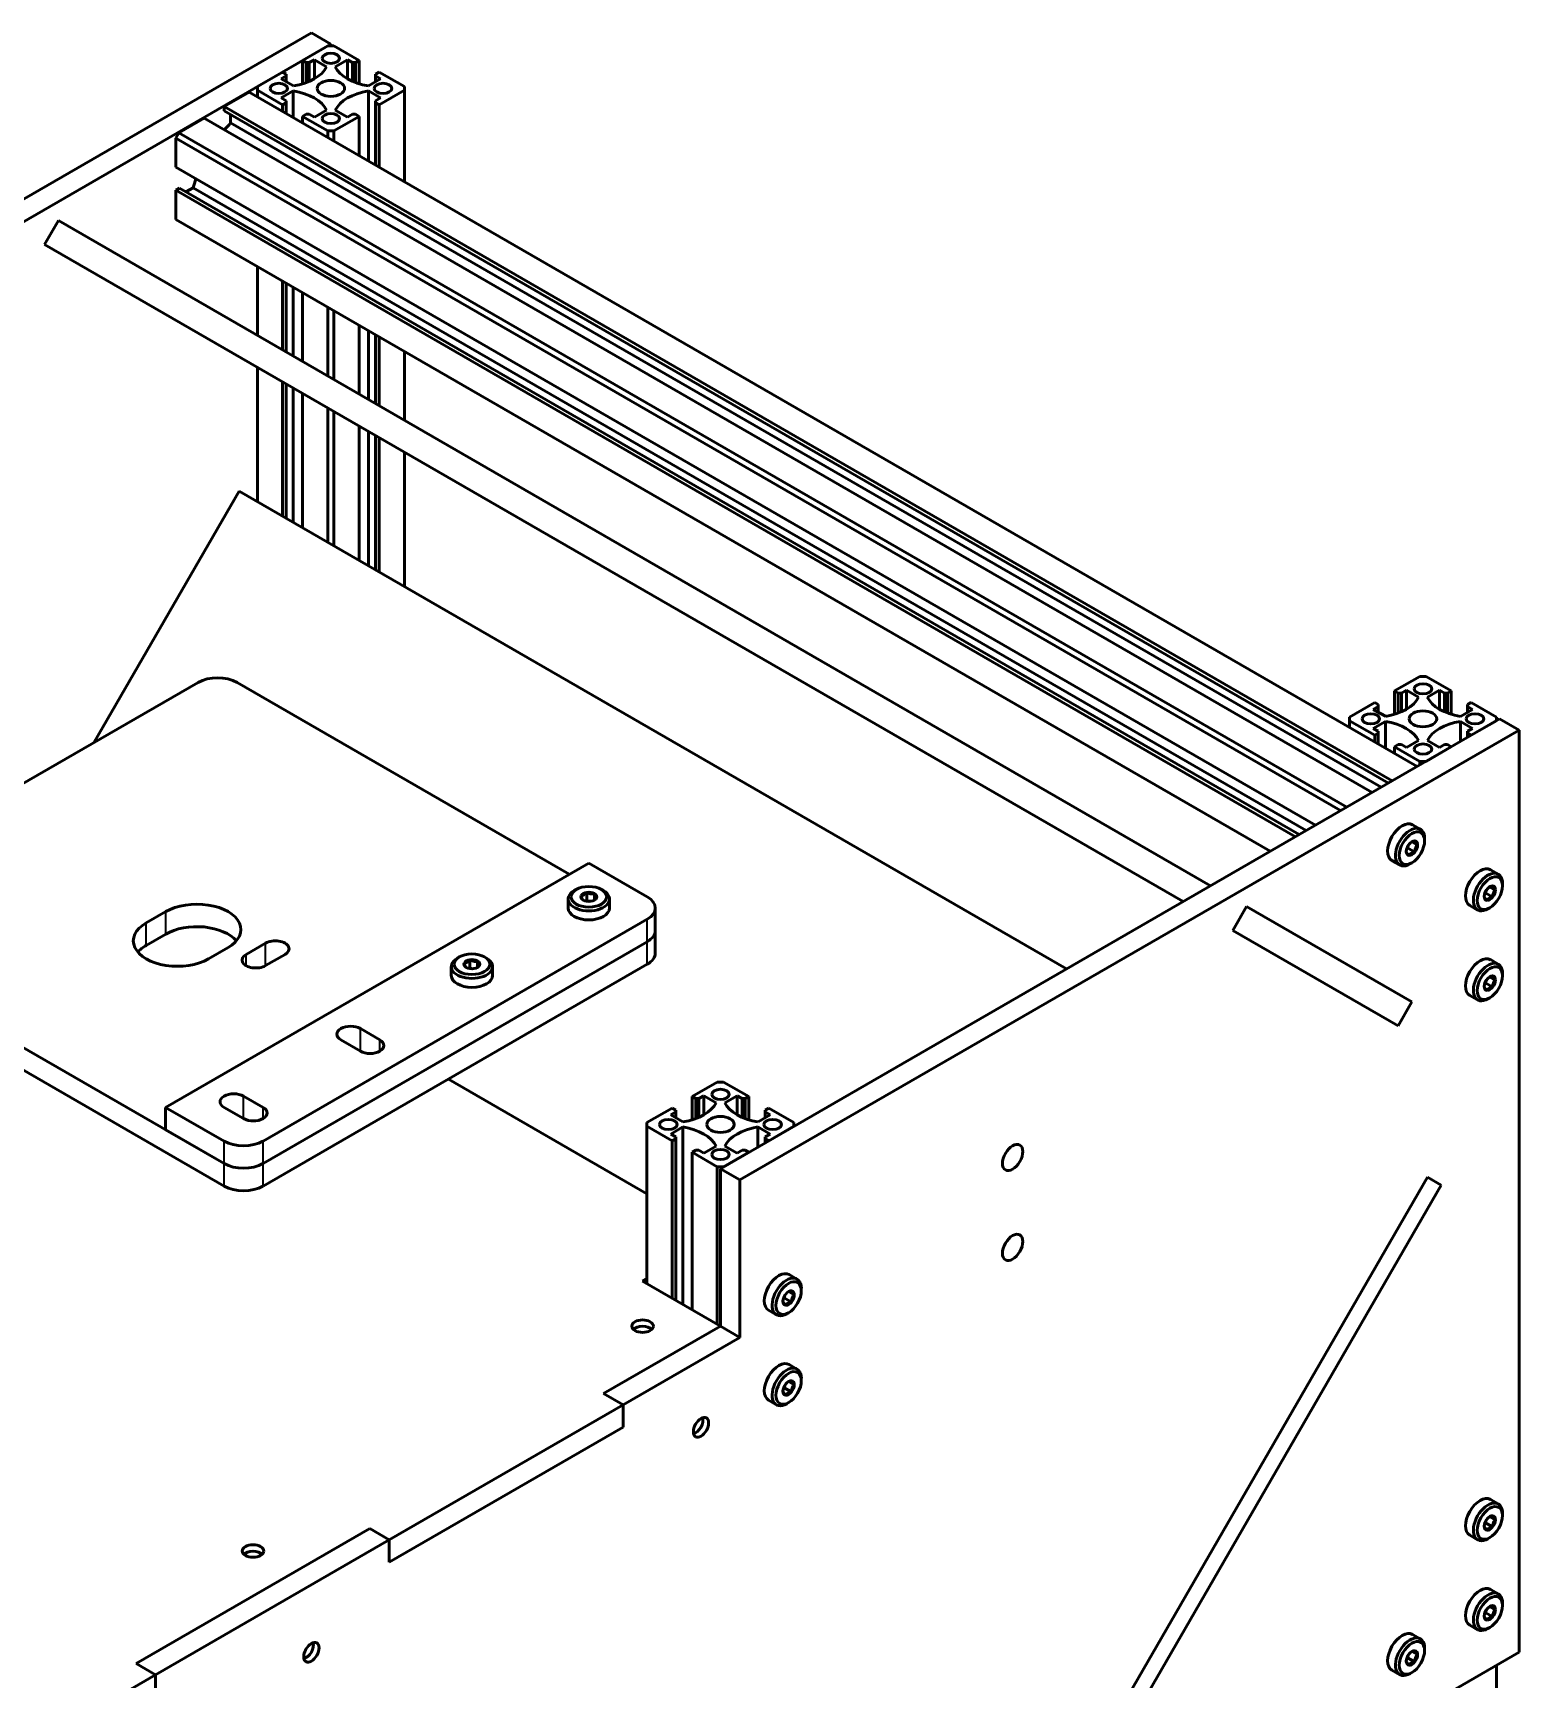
# Model space of a CAD drawing. Header units: inches. Extents: x 66 to 271, y 23 to 80.
# Drawn here: x 107.77 to 121.26, y 64.71 to 79.65 of the extents above; entities that cross this region are included whole.
import ezdxf

# ---------------------------------------------------------------- set-up
doc = ezdxf.new("R2010")
doc.units = ezdxf.units.IN
doc.header["$LTSCALE"] = 4
doc.header["$MEASUREMENT"] = 0
doc.layers.add('Visible (ANSI)', color=7, linetype='Continuous', lineweight=50)
doc.layers.add('Visible Narrow (ANSI)', color=7, linetype='Continuous', lineweight=35)

msp = doc.modelspace()

# ---------------------------------------------------------------- linework, layer by layer
at = {"layer": 'Visible (ANSI)'}
for p, q in [((103.229, 75.564), (110.3, 79.646)), ((110.477, 79.544), (110.3, 79.646)), ((110.477, 79.544), (103.406, 75.462)), ((110.449, 79.528), (110.22, 79.396)), ((110.505, 79.528), (110.449, 79.528)), ((110.477, 79.528), (110.477, 79.544)), ((110.735, 79.396), (110.505, 79.528)), ((110.22, 79.396), (110.253, 79.377)), ((110.22, 79.396), (110.22, 79.184)), ((110.253, 79.377), (110.281, 79.377)), ((110.253, 79.377), (110.253, 79.195)), ((110.281, 79.377), (110.327, 79.403)), ((110.281, 79.377), (110.281, 79.207)), ((110.327, 79.403), (110.437, 79.339)), ((110.327, 79.403), (110.327, 79.23)), ((110.517, 79.339), (110.627, 79.403)), ((110.627, 79.403), (110.673, 79.377)), ((110.627, 79.403), (110.627, 79.23)), ((110.673, 79.377), (110.701, 79.377)), ((110.673, 79.377), (110.673, 79.207)), ((110.701, 79.377), (110.735, 79.396)), ((110.701, 79.377), (110.701, 79.195)), ((110.735, 79.396), (110.735, 79.184)), ((110.039, 79.291), (109.81, 79.159)), ((110.026, 79.229), (110.072, 79.256)), ((110.137, 79.166), (110.026, 79.229)), ((110.072, 79.272), (110.039, 79.291)), ((110.072, 79.256), (110.072, 79.272)), ((110.072, 79.256), (110.072, 79.203)), ((110.928, 79.229), (110.818, 79.165)), ((110.916, 79.291), (110.882, 79.272)), ((110.882, 79.272), (110.882, 79.256)), ((110.882, 79.256), (110.928, 79.229)), ((110.882, 79.256), (110.882, 79.203)), ((111.145, 79.159), (110.916, 79.291)), ((109.736, 79.11), (109.507, 78.978)), ((120.337, 72.989), (109.736, 79.11)), ((109.81, 79.159), (109.81, 79.126)), ((109.81, 79.126), (110.039, 78.994)), ((109.81, 79.126), (109.81, 79.067)), ((110.026, 79.056), (110.136, 79.12)), ((110.072, 79.03), (110.026, 79.056)), ((110.136, 79.12), (110.136, 78.879)), ((110.817, 79.12), (110.928, 79.056)), ((110.817, 79.12), (110.817, 78.486)), ((110.928, 79.056), (110.882, 79.03)), ((110.916, 78.994), (111.145, 79.126)), ((111.145, 79.126), (111.145, 79.159)), ((111.145, 79.126), (111.145, 78.297)), ((109.507, 78.978), (109.507, 78.939)), ((120.108, 72.857), (109.507, 78.978)), ((120.075, 72.838), (109.507, 78.939)), ((109.567, 78.905), (109.567, 78.83)), ((110.039, 78.994), (110.072, 79.013)), ((110.039, 78.994), (110.039, 78.935)), ((110.072, 79.013), (110.072, 79.03)), ((110.072, 79.013), (110.072, 78.916)), ((110.253, 78.909), (110.22, 78.889)), ((110.22, 78.889), (110.449, 78.757)), ((110.22, 78.889), (110.22, 78.831)), ((110.281, 78.909), (110.253, 78.909)), ((110.327, 78.882), (110.281, 78.909)), ((110.438, 78.946), (110.327, 78.882)), ((110.505, 78.757), (110.735, 78.889)), ((110.627, 78.882), (110.517, 78.946)), ((110.673, 78.909), (110.627, 78.882)), ((110.701, 78.909), (110.673, 78.909)), ((110.735, 78.889), (110.701, 78.909)), ((110.735, 78.889), (110.735, 78.533)), ((110.882, 79.03), (110.882, 79.013)), ((110.882, 79.013), (110.916, 78.994)), ((110.882, 79.013), (110.882, 78.448)), ((110.916, 78.994), (110.916, 78.429)), ((109.097, 78.741), (109.069, 78.692)), ((109.326, 78.873), (109.097, 78.741)), ((119.698, 72.62), (109.097, 78.741)), ((119.927, 72.753), (109.326, 78.873)), ((120.01, 72.801), (109.567, 78.83)), ((110.449, 78.757), (110.505, 78.757)), ((110.449, 78.757), (110.449, 78.698)), ((110.505, 78.757), (110.505, 78.666)), ((109.069, 78.692), (109.069, 78.427)), ((119.641, 72.588), (109.069, 78.692)), ((119.412, 72.455), (109.069, 78.427)), ((109.102, 78.238), (109.069, 78.218)), ((109.069, 78.218), (109.069, 77.954)), ((119.231, 72.351), (109.069, 78.218)), ((119.264, 72.37), (109.102, 78.238)), ((109.226, 78.24), (109.162, 78.203)), ((119.329, 72.407), (109.226, 78.24)), ((107.879, 77.727), (108.004, 77.943)), ((108.004, 77.943), (118.461, 71.906)), ((119.002, 72.219), (109.069, 77.954)), ((118.211, 71.762), (107.879, 77.727)), ((109.81, 77.526), (109.81, 76.901)), ((110.039, 77.394), (110.039, 76.769)), ((110.072, 77.374), (110.072, 76.749)), ((110.136, 77.337), (110.136, 76.712)), ((110.22, 77.289), (110.22, 76.664)), ((110.449, 77.157), (110.449, 76.532)), ((110.505, 77.124), (110.505, 76.499)), ((110.735, 76.992), (110.735, 76.367)), ((110.817, 76.944), (110.817, 76.319)), ((110.882, 76.907), (110.882, 76.281)), ((110.916, 76.887), (110.916, 76.262)), ((111.145, 76.755), (111.145, 76.13)), ((109.81, 76.612), (109.81, 75.391)), ((110.039, 76.48), (110.039, 75.259)), ((110.072, 76.461), (110.072, 75.24)), ((110.136, 76.424), (110.136, 75.203)), ((110.22, 76.375), (110.22, 75.155)), ((110.449, 76.243), (110.449, 75.022)), ((110.505, 76.21), (110.505, 74.99)), ((110.735, 76.078), (110.735, 74.857)), ((110.817, 76.03), (110.817, 74.809)), ((110.882, 75.993), (110.882, 74.772)), ((110.916, 75.974), (110.916, 74.753)), ((111.145, 75.841), (111.145, 74.621)), ((108.33, 73.208), (109.646, 75.486)), ((117.153, 71.151), (109.646, 75.486)), ((120.131, 73.674), (120.36, 73.806)), ((120.36, 73.806), (120.416, 73.806)), ((120.416, 73.806), (120.645, 73.674)), ((109.272, 73.751), (105.785, 71.738)), ((112.641, 72.01), (109.625, 73.751)), ((120.164, 73.655), (120.131, 73.674)), ((120.131, 73.462), (120.131, 73.674)), ((120.238, 73.681), (120.192, 73.655)), ((120.348, 73.617), (120.238, 73.681)), ((120.238, 73.508), (120.238, 73.681)), ((120.538, 73.681), (120.428, 73.617)), ((120.584, 73.655), (120.538, 73.681)), ((120.538, 73.508), (120.538, 73.681)), ((120.645, 73.674), (120.612, 73.655)), ((120.645, 73.462), (120.645, 73.674)), ((119.72, 73.437), (119.95, 73.569)), ((119.983, 73.534), (119.937, 73.507)), ((119.937, 73.507), (120.048, 73.444)), ((119.95, 73.569), (119.983, 73.55)), ((119.983, 73.55), (119.983, 73.534)), ((119.983, 73.481), (119.983, 73.534)), ((120.192, 73.655), (120.164, 73.655)), ((120.164, 73.473), (120.164, 73.655)), ((120.192, 73.485), (120.192, 73.655)), ((120.612, 73.655), (120.584, 73.655)), ((120.584, 73.485), (120.584, 73.655)), ((120.612, 73.473), (120.612, 73.655)), ((120.729, 73.443), (120.839, 73.507)), ((120.793, 73.55), (120.826, 73.569)), ((120.793, 73.534), (120.793, 73.55)), ((120.839, 73.507), (120.793, 73.534)), ((120.793, 73.481), (120.793, 73.534)), ((120.826, 73.569), (121.055, 73.437)), ((114.013, 69.338), (121.084, 73.421)), ((119.72, 73.404), (119.72, 73.437)), ((119.95, 73.272), (119.72, 73.404)), ((119.72, 73.345), (119.72, 73.404)), ((120.047, 73.398), (119.937, 73.334)), ((120.047, 73.157), (120.047, 73.398)), ((120.839, 73.334), (120.728, 73.398)), ((120.728, 73.215), (120.728, 73.398)), ((121.055, 73.404), (120.826, 73.272)), ((121.055, 73.437), (121.055, 73.404)), ((121.261, 73.319), (121.084, 73.421)), ((121.261, 73.319), (114.189, 69.236)), ((119.937, 73.334), (119.983, 73.308)), ((119.983, 73.291), (119.95, 73.272)), ((119.95, 73.213), (119.95, 73.272)), ((119.983, 73.308), (119.983, 73.291)), ((119.983, 73.194), (119.983, 73.291)), ((120.238, 73.16), (120.348, 73.224)), ((120.428, 73.224), (120.538, 73.16)), ((120.793, 73.308), (120.839, 73.334)), ((120.793, 73.291), (120.793, 73.308)), ((120.826, 73.272), (120.793, 73.291)), ((120.793, 73.253), (120.793, 73.291)), ((121.261, 64.949), (121.261, 73.319)), ((120.131, 73.167), (120.164, 73.187)), ((120.36, 73.035), (120.131, 73.167)), ((120.131, 73.109), (120.131, 73.167)), ((120.164, 73.187), (120.192, 73.187)), ((120.192, 73.187), (120.238, 73.16)), ((120.645, 73.167), (120.416, 73.035)), ((120.538, 73.16), (120.584, 73.187)), ((120.584, 73.187), (120.612, 73.187)), ((120.612, 73.187), (120.645, 73.167)), ((120.416, 73.035), (120.36, 73.035)), ((120.36, 73.003), (120.36, 73.035)), ((120.364, 72.419), (120.294, 72.46)), ((120.403, 72.313), (120.403, 72.334)), ((120.247, 72.249), (120.242, 72.246)), ((120.258, 72.277), (120.247, 72.249)), ((120.247, 72.249), (120.314, 72.211)), ((120.289, 72.306), (120.339, 72.276)), ((112.818, 72.112), (108.977, 69.895)), ((113.348, 71.806), (112.818, 72.112)), ((120.177, 72.095), (120.106, 72.136)), ((120.288, 72.114), (120.271, 72.104)), ((121.071, 72.011), (121.001, 72.052)), ((112.703, 71.872), (112.685, 71.862)), ((112.932, 71.872), (112.95, 71.862)), ((120.965, 71.869), (120.954, 71.841)), ((120.996, 71.897), (121.046, 71.868)), ((121.11, 71.905), (121.11, 71.925)), ((112.63, 71.786), (112.63, 71.704)), ((112.794, 71.767), (112.799, 71.77)), ((112.799, 71.77), (112.799, 71.846)), ((112.799, 71.77), (112.829, 71.765)), ((112.869, 71.777), (112.869, 71.836)), ((113.005, 71.786), (113.005, 71.704)), ((118.662, 71.501), (118.787, 71.718)), ((118.787, 71.718), (118.662, 71.501)), ((118.787, 71.718), (120.287, 70.852)), ((118.787, 71.718), (120.287, 70.852)), ((120.884, 71.686), (120.813, 71.727)), ((120.954, 71.841), (120.949, 71.838)), ((120.954, 71.841), (121.021, 71.802)), ((108.801, 71.569), (108.978, 71.671)), ((109.861, 69.589), (113.348, 71.602)), ((113.421, 71.5), (113.421, 71.704)), ((120.995, 71.706), (120.978, 71.696)), ((105.785, 71.534), (109.508, 69.385)), ((108.978, 71.467), (108.801, 71.365)), ((113.421, 71.296), (113.421, 71.5)), ((120.162, 70.635), (118.662, 71.501)), ((120.162, 70.635), (118.662, 71.501)), ((105.785, 71.33), (109.508, 69.181)), ((109.544, 71.345), (109.367, 71.243)), ((109.707, 71.283), (109.884, 71.385)), ((109.861, 69.385), (113.348, 71.398)), ((109.861, 69.385), (113.348, 71.398)), ((110.061, 71.283), (109.884, 71.181)), ((109.861, 69.181), (113.348, 71.194)), ((111.569, 71.173), (111.569, 71.092)), ((111.642, 71.26), (111.624, 71.25)), ((111.733, 71.154), (111.738, 71.157)), ((111.738, 71.157), (111.738, 71.234)), ((111.738, 71.157), (111.768, 71.153)), ((111.808, 71.165), (111.808, 71.223)), ((111.872, 71.26), (111.889, 71.25)), ((111.944, 71.173), (111.944, 71.092)), ((121.071, 71.195), (121.001, 71.236)), ((120.954, 71.024), (120.949, 71.021)), ((120.965, 71.053), (120.954, 71.024)), ((120.954, 71.024), (121.021, 70.986)), ((120.996, 71.081), (121.046, 71.052)), ((121.11, 71.088), (121.11, 71.109)), ((120.287, 70.852), (120.162, 70.635)), ((120.287, 70.852), (120.162, 70.635)), ((120.884, 70.87), (120.813, 70.911)), ((120.995, 70.889), (120.978, 70.879)), ((110.745, 70.61), (110.922, 70.508)), ((110.745, 70.405), (110.568, 70.508)), ((113.345, 69.111), (111.543, 70.152)), ((113.984, 70.125), (113.755, 69.993)), ((114.041, 70.125), (113.984, 70.125)), ((114.27, 69.993), (114.041, 70.125)), ((109.684, 69.997), (109.861, 69.895)), ((113.755, 69.993), (113.789, 69.974)), ((113.755, 69.993), (113.755, 69.782)), ((113.789, 69.974), (113.817, 69.974)), ((113.789, 69.974), (113.789, 69.793)), ((113.817, 69.974), (113.862, 70)), ((113.817, 69.974), (113.817, 69.804)), ((113.862, 70), (113.973, 69.936)), ((113.862, 70), (113.862, 69.827)), ((114.052, 69.937), (114.163, 70)), ((114.163, 70), (114.209, 69.974)), ((114.163, 70), (114.163, 69.827)), ((114.209, 69.974), (114.237, 69.974)), ((114.209, 69.974), (114.209, 69.804)), ((114.237, 69.974), (114.27, 69.993)), ((114.237, 69.974), (114.237, 69.793)), ((114.27, 69.993), (114.27, 69.782)), ((108.977, 69.895), (109.508, 69.589)), ((108.977, 69.691), (108.977, 69.895)), ((109.684, 69.793), (109.508, 69.895)), ((113.574, 69.888), (113.345, 69.756)), ((113.562, 69.827), (113.607, 69.853)), ((113.672, 69.763), (113.562, 69.827)), ((113.607, 69.869), (113.574, 69.888)), ((113.607, 69.853), (113.607, 69.869)), ((113.607, 69.853), (113.607, 69.8)), ((114.464, 69.826), (114.354, 69.763)), ((114.451, 69.888), (114.418, 69.869)), ((114.418, 69.869), (114.418, 69.853)), ((114.418, 69.853), (114.464, 69.826)), ((114.418, 69.853), (114.418, 69.8)), ((114.68, 69.756), (114.451, 69.888)), ((108.977, 69.691), (109.508, 69.385)), ((113.345, 69.756), (113.345, 69.724)), ((113.345, 69.724), (113.574, 69.591)), ((113.345, 69.724), (113.345, 68.295)), ((113.562, 69.653), (113.672, 69.717)), ((113.607, 69.627), (113.562, 69.653)), ((113.607, 69.61), (113.607, 69.627)), ((113.672, 69.717), (113.672, 68.106)), ((114.353, 69.717), (114.463, 69.653)), ((114.353, 69.717), (114.353, 69.535)), ((114.463, 69.653), (114.418, 69.627)), ((114.418, 69.627), (114.418, 69.61)), ((114.451, 69.591), (114.68, 69.724)), ((114.68, 69.724), (114.68, 69.756)), ((113.574, 69.591), (113.607, 69.61)), ((113.574, 69.591), (113.574, 68.162)), ((113.607, 69.61), (113.607, 68.143)), ((113.789, 69.506), (113.755, 69.487)), ((113.755, 69.487), (113.984, 69.354)), ((113.755, 69.487), (113.755, 68.058)), ((113.817, 69.506), (113.789, 69.506)), ((113.863, 69.479), (113.817, 69.506)), ((113.973, 69.543), (113.863, 69.479)), ((114.041, 69.354), (114.27, 69.487)), ((114.163, 69.48), (114.052, 69.543)), ((114.209, 69.506), (114.163, 69.48)), ((114.237, 69.506), (114.209, 69.506)), ((114.27, 69.487), (114.237, 69.506)), ((114.418, 69.61), (114.451, 69.591)), ((114.418, 69.61), (114.418, 69.572)), ((113.984, 69.354), (114.041, 69.354)), ((113.984, 69.354), (113.984, 67.926)), ((114.189, 69.236), (114.013, 69.338)), ((114.013, 67.909), (114.013, 69.338)), ((114.189, 69.236), (114.189, 67.807)), ((117.429, 64.064), (120.429, 69.26)), ((117.429, 64.064), (120.429, 69.26)), ((120.553, 69.188), (117.554, 63.992)), ((120.554, 69.188), (117.554, 63.992)), ((120.429, 69.26), (120.553, 69.188)), ((120.554, 69.188), (120.429, 69.26)), ((113.306, 68.317), (113.345, 68.34)), ((114.013, 67.909), (113.306, 68.317)), ((114.707, 68.337), (114.637, 68.378)), ((114.59, 68.166), (114.585, 68.164)), ((114.601, 68.195), (114.59, 68.166)), ((114.59, 68.166), (114.657, 68.128)), ((114.632, 68.223), (114.682, 68.194)), ((114.746, 68.231), (114.746, 68.251)), ((114.52, 68.012), (114.449, 68.053)), ((114.631, 68.032), (114.614, 68.022)), ((112.952, 67.297), (114.013, 67.909)), ((112.952, 67.297), (114.013, 67.909)), ((113.244, 67.894), (113.238, 67.89)), ((113.367, 67.894), (113.375, 67.889)), ((114.189, 67.807), (114.013, 67.909)), ((114.189, 67.807), (113.129, 67.195)), ((114.707, 67.52), (114.637, 67.561)), ((114.632, 67.407), (114.682, 67.377)), ((114.746, 67.414), (114.746, 67.435)), ((113.129, 67.195), (112.952, 67.297)), ((113.129, 67.195), (112.952, 67.297)), ((114.52, 67.196), (114.449, 67.237)), ((114.59, 67.35), (114.585, 67.347)), ((114.601, 67.378), (114.59, 67.35)), ((114.59, 67.35), (114.657, 67.312)), ((111.007, 65.97), (113.129, 67.195)), ((113.129, 67.195), (113.129, 66.991)), ((113.129, 66.991), (113.129, 67.195)), ((114.631, 67.215), (114.614, 67.205)), ((113.129, 66.991), (111.007, 65.766)), ((113.129, 66.991), (111.007, 65.766)), ((113.129, 66.991), (113.129, 66.991)), ((113.791, 66.945), (113.784, 66.941)), ((113.853, 67.052), (113.853, 67.061)), ((121.071, 66.296), (121.001, 66.337)), ((121.11, 66.19), (121.11, 66.21)), ((108.709, 64.847), (110.831, 66.072)), ((108.709, 64.847), (110.831, 66.072)), ((111.007, 65.97), (110.831, 66.072)), ((110.831, 66.072), (111.007, 65.97)), ((110.831, 66.072), (110.831, 66.072)), ((120.954, 66.125), (120.949, 66.122)), ((120.965, 66.154), (120.954, 66.125)), ((120.954, 66.125), (121.021, 66.087)), ((120.996, 66.182), (121.046, 66.153)), ((111.007, 65.97), (108.886, 64.745)), ((111.007, 65.766), (111.007, 65.97)), ((111.007, 65.97), (111.007, 65.97)), ((120.884, 65.971), (120.813, 66.012)), ((120.995, 65.99), (120.978, 65.98)), ((109.708, 65.852), (109.703, 65.849)), ((109.832, 65.852), (109.839, 65.848)), ((121.071, 65.479), (121.001, 65.52)), ((120.954, 65.309), (120.949, 65.306)), ((120.965, 65.337), (120.954, 65.309)), ((120.954, 65.309), (121.021, 65.27)), ((120.996, 65.365), (121.046, 65.336)), ((121.11, 65.373), (121.11, 65.393)), ((120.884, 65.154), (120.813, 65.195)), ((120.995, 65.174), (120.978, 65.164)), ((110.318, 65.011), (110.318, 65.019)), ((120.364, 65.071), (120.294, 65.112)), ((108.886, 64.745), (108.709, 64.847)), ((108.886, 64.745), (108.709, 64.847)), ((110.256, 64.904), (110.248, 64.899)), ((113.129, 60.255), (121.261, 64.949)), ((120.247, 64.9), (120.242, 64.898)), ((120.258, 64.929), (120.247, 64.9)), ((120.247, 64.9), (120.314, 64.862)), ((120.289, 64.957), (120.339, 64.928)), ((120.403, 64.965), (120.403, 64.985)), ((106.743, 63.508), (108.886, 64.745)), ((108.886, 64.745), (108.886, 64.541)), ((120.177, 64.746), (120.106, 64.787)), ((120.288, 64.766), (120.271, 64.756)), ((121.055, 58.707), (121.055, 64.831))]:
    msp.add_line(p, q, dxfattribs=at)
for centre, major_axis, start_param, end_param in [((110.02, 79.406), (0.433, 0), 4.984823, 6.010751), ((110.934, 79.406), (-0.433, 0), 0.271108, 1.299688), ((110.02, 78.879), (0.433, 0), 0.271108, 1.299688), ((110.934, 78.879), (-0.433, 0), 4.984823, 6.010751), ((109.416, 79.051), (-0.216, -0.375), 1.092218, 1.298362), ((108.96, 78.26), (-0.216, -0.375), 1.841904, 2.049375), ((109.449, 73.649), (-0.25, 0), 3.926991, 5.497787), ((119.931, 73.684), (0.433, 0), 4.984823, 6.010751), ((120.845, 73.684), (-0.433, 0), 0.271108, 1.299688), ((119.931, 73.157), (0.433, 0), 0.271108, 1.299688), ((120.845, 73.157), (-0.433, 0), 4.984823, 6.010751), ((120.2, 72.298), (-0.094, -0.162), 3.141593, 6.283185), ((120.271, 72.257), (-0.094, -0.162), 2.356194, 7.068583), ((120.288, 72.247), (0.0361, 0.0625), 0.261799, 1.308997), ((120.288, 72.247), (0.0361, 0.0625), 5.497787, 6.544985), ((120.288, 72.247), (-0.0361, -0.0625), 4.45059, 5.497787), ((120.288, 72.247), (-0.0361, -0.0625), 5.497787, 6.544985), ((120.288, 72.247), (-0.0361, -0.0625), 0.261799, 1.308997), ((120.288, 72.247), (0.0361, 0.0625), 4.45059, 5.497787), ((120.907, 71.89), (-0.094, -0.162), 3.141593, 6.283185), ((120.978, 71.849), (-0.094, -0.162), 2.356194, 7.068583), ((120.995, 71.839), (-0.0361, -0.0625), 4.45059, 5.497787), ((120.995, 71.839), (0.0361, 0.0625), 0.261799, 1.308997), ((120.995, 71.839), (0.0361, 0.0625), 5.497787, 6.544985), ((120.995, 71.839), (0.0361, 0.0625), 4.45059, 5.497787), ((109.261, 71.508), (0.4, 0), 5.497787, 8.63938), ((112.818, 71.786), (0.187, 0), 2.356194, 7.068583), ((112.818, 71.806), (-0.0722, 0), 6.021386, 7.068583), ((112.818, 71.806), (-0.0722, 0), 4.974188, 6.021386), ((112.818, 71.806), (0.0722, 0), 3.926991, 4.974188), ((112.818, 71.806), (-0.0722, 0), 3.926991, 4.974188), ((112.818, 71.806), (0.0722, 0), 4.974188, 6.021386), ((112.818, 71.806), (0.0722, 0), 6.021386, 7.068583), ((113.171, 71.704), (0.25, 0), 5.497787, 7.068583), ((120.995, 71.839), (-0.0361, -0.0625), 5.497787, 6.544985), ((120.995, 71.839), (-0.0361, -0.0625), 0.261799, 1.308997), ((109.084, 71.406), (-0.4, 0), 5.497787, 8.63938), ((112.818, 71.704), (0.187, 0), 3.141593, 6.283185), ((109.261, 71.304), (-0.4, 0), 3.599355, 5.497787), ((113.171, 71.5), (0.25, 0), 5.497787, 6.283185), ((113.171, 71.5), (0.25, 0), 5.497787, 6.283185), ((109.084, 71.202), (-0.4, 0), 5.497787, 5.825423), ((109.796, 71.232), (-0.125, 0), 5.497787, 8.63938), ((109.973, 71.334), (0.125, 0), 5.497787, 8.63938), ((113.171, 71.296), (0.25, 0), 5.497787, 6.283185), ((111.757, 71.173), (0.187, 0), 2.356194, 7.068583), ((111.757, 71.194), (-0.0722, 0), 6.021386, 7.068583), ((111.757, 71.194), (-0.0722, 0), 4.974188, 6.021386), ((111.757, 71.194), (0.0722, 0), 3.926991, 4.974188), ((111.757, 71.194), (-0.0722, 0), 3.926991, 4.974188), ((111.757, 71.194), (0.0722, 0), 4.974188, 6.021386), ((111.757, 71.194), (0.0722, 0), 6.021386, 7.068583), ((120.907, 71.073), (-0.094, -0.162), 3.141593, 6.283185), ((120.978, 71.032), (-0.094, -0.162), 2.356194, 7.068583), ((111.757, 71.092), (0.187, 0), 3.141593, 6.283185), ((120.995, 71.022), (-0.0361, -0.0625), 4.45059, 5.497787), ((120.995, 71.022), (-0.0361, -0.0625), 5.497787, 6.544985), ((120.995, 71.022), (0.0361, 0.0625), 0.261799, 1.308997), ((120.995, 71.022), (-0.0361, -0.0625), 0.261799, 1.308997), ((120.995, 71.022), (0.0361, 0.0625), 5.497787, 6.544985), ((120.995, 71.022), (0.0361, 0.0625), 4.45059, 5.497787), ((110.657, 70.559), (-0.125, 0), 3.926991, 7.068583), ((110.833, 70.456), (0.125, 0), 3.926991, 7.068583), ((109.596, 69.946), (-0.125, 0), 3.926991, 7.068583), ((113.556, 70.004), (0.433, 0), 4.984823, 6.010751), ((114.469, 70.004), (-0.433, 0), 0.271108, 1.299688), ((109.773, 69.844), (0.125, 0), 3.926991, 7.068583), ((113.556, 69.476), (0.433, 0), 0.271108, 1.299688), ((114.469, 69.476), (-0.433, 0), 4.984823, 6.010751), ((109.684, 69.691), (0.25, 0), 3.926991, 5.497787), ((109.684, 69.487), (0.25, 0), 3.926991, 5.497787), ((109.684, 69.487), (0.25, 0), 3.926991, 5.497787), ((109.684, 69.283), (0.25, 0), 3.926991, 5.497787), ((114.543, 68.215), (-0.094, -0.162), 3.141593, 6.283185), ((114.614, 68.175), (-0.094, -0.162), 2.356194, 7.068583), ((114.631, 68.164), (-0.0361, -0.0625), 4.45059, 5.497787), ((114.631, 68.164), (-0.0361, -0.0625), 5.497787, 6.544985), ((114.631, 68.164), (0.0361, 0.0625), 0.261799, 1.308997), ((114.631, 68.164), (-0.0361, -0.0625), 0.261799, 1.308997), ((114.631, 68.164), (0.0361, 0.0625), 5.497787, 6.544985), ((114.631, 68.164), (0.0361, 0.0625), 4.45059, 5.497787), ((113.306, 67.858), (-0.0875, 0), 3.535928, 5.88885), ((114.543, 67.399), (-0.094, -0.162), 3.141593, 6.283185), ((114.614, 67.358), (-0.094, -0.162), 2.356194, 7.068583), ((114.631, 67.348), (-0.0361, -0.0625), 4.45059, 5.497787), ((114.631, 67.348), (0.0361, 0.0625), 0.261799, 1.308997), ((114.631, 67.348), (0.0361, 0.0625), 5.497787, 6.544985), ((114.631, 67.348), (-0.0361, -0.0625), 5.497787, 6.544985), ((114.631, 67.348), (-0.0361, -0.0625), 0.261799, 1.308997), ((114.631, 67.348), (0.0361, 0.0625), 4.45059, 5.497787), ((113.791, 67.016), (0.0437, 0.0758), 3.535928, 5.88885), ((120.907, 66.174), (-0.094, -0.162), 3.141593, 6.283185), ((120.978, 66.133), (-0.094, -0.162), 2.356194, 7.068583), ((120.995, 66.123), (0.0361, 0.0625), 0.261799, 1.308997), ((120.995, 66.123), (0.0361, 0.0625), 5.497787, 6.544985), ((120.995, 66.123), (-0.0361, -0.0625), 4.45059, 5.497787), ((120.995, 66.123), (-0.0361, -0.0625), 5.497787, 6.544985), ((120.995, 66.123), (-0.0361, -0.0625), 0.261799, 1.308997), ((120.995, 66.123), (0.0361, 0.0625), 4.45059, 5.497787), ((109.77, 65.817), (-0.0875, 0), 3.535928, 5.88885), ((120.907, 65.358), (-0.094, -0.162), 3.141593, 6.283185), ((120.978, 65.317), (-0.094, -0.162), 2.356194, 7.068583), ((120.995, 65.307), (-0.0361, -0.0625), 4.45059, 5.497787), ((120.995, 65.307), (0.0361, 0.0625), 0.261799, 1.308997), ((120.995, 65.307), (0.0361, 0.0625), 5.497787, 6.544985), ((120.995, 65.307), (0.0361, 0.0625), 4.45059, 5.497787), ((120.2, 64.949), (-0.094, -0.162), 3.141593, 6.283185), ((120.995, 65.307), (-0.0361, -0.0625), 5.497787, 6.544985), ((120.995, 65.307), (-0.0361, -0.0625), 0.261799, 1.308997), ((110.256, 64.975), (0.0437, 0.0758), 3.535928, 5.88885), ((120.271, 64.909), (-0.094, -0.162), 2.356194, 7.068583), ((120.288, 64.898), (-0.0361, -0.0625), 4.45059, 5.497787), ((120.288, 64.898), (-0.0361, -0.0625), 5.497787, 6.544985), ((120.288, 64.898), (0.0361, 0.0625), 0.261799, 1.308997), ((120.288, 64.898), (-0.0361, -0.0625), 0.261799, 1.308997), ((120.288, 64.898), (0.0361, 0.0625), 5.497787, 6.544985), ((120.288, 64.898), (0.0361, 0.0625), 4.45059, 5.497787)]:
    msp.add_ellipse(centre, major_axis=major_axis, ratio=0.57735, start_param=start_param, end_param=end_param, dxfattribs=at)
for centre, major_axis in [((110.477, 79.416), (-0.0795, 0)), ((110.004, 79.143), (-0.0795, 0)), ((110.477, 79.143), (-0.125, 0)), ((110.95, 79.143), (-0.0795, 0)), ((110.477, 78.869), (-0.0795, 0)), ((120.388, 73.694), (-0.0795, 0)), ((119.915, 73.421), (-0.0795, 0)), ((120.388, 73.421), (-0.125, 0)), ((120.861, 73.421), (-0.0795, 0)), ((120.388, 73.147), (-0.0795, 0)), ((120.288, 72.247), (0.081, 0.141)), ((112.818, 71.806), (-0.162, 0)), ((120.995, 71.839), (0.081, 0.141)), ((111.757, 71.194), (-0.162, 0)), ((120.995, 71.022), (0.081, 0.141)), ((114.013, 70.013), (-0.0795, 0)), ((113.54, 69.74), (-0.0795, 0)), ((114.013, 69.74), (-0.125, 0)), ((114.486, 69.74), (-0.0795, 0)), ((114.013, 69.467), (-0.0795, 0)), ((116.664, 69.44), (-0.065, -0.113)), ((116.664, 68.624), (-0.065, -0.113)), ((114.631, 68.164), (0.081, 0.141)), ((113.306, 67.909), (0.098, 0)), ((114.631, 67.348), (0.081, 0.141)), ((113.836, 66.991), (-0.049, -0.0849)), ((120.995, 66.123), (0.081, 0.141)), ((109.77, 65.868), (0.098, 0)), ((120.995, 65.307), (0.081, 0.141)), ((110.3, 64.949), (-0.049, -0.0849)), ((120.288, 64.898), (0.081, 0.141))]:
    msp.add_ellipse(centre, major_axis=major_axis, ratio=0.57735, dxfattribs=at)
for points, weights in [([(120.314, 72.313), (120.296, 72.309), (120.285, 72.304)], [1.2923474741, 1.37865189927, 1.39044453372]), ([(120.314, 72.313), (120.314, 72.302), (120.339, 72.276)], [1.2923474741, 1.49227432412, 1.2923474741]), ([(120.263, 72.181), (120.237, 72.207), (120.237, 72.217)], [1.2923474741, 1.49227432412, 1.2923474741]), ([(120.314, 72.211), (120.275, 72.203), (120.263, 72.181)], [1.2923474741, 1.49227432412, 1.2923474741]), ([(120.339, 72.276), (120.314, 72.251), (120.314, 72.211)], [1.2923474741, 1.49227432412, 1.2923474741]), ([(121.021, 71.904), (121.003, 71.901), (120.992, 71.895)], [1.2923474741, 1.37865189927, 1.39044453372]), ([(121.021, 71.904), (121.021, 71.894), (121.046, 71.868)], [1.2923474741, 1.49227432412, 1.2923474741]), ([(121.046, 71.868), (121.021, 71.843), (121.021, 71.802)], [1.2923474741, 1.49227432412, 1.2923474741]), ([(112.799, 71.846), (112.773, 71.817), (112.748, 71.817)], [1.2923474741, 1.49227432412, 1.2923474741]), ([(112.766, 71.777), (112.757, 71.782), (112.748, 71.817)], [1.2923474741, 1.49227432412, 1.2923474741]), ([(112.799, 71.846), (112.834, 71.826), (112.869, 71.836)], [1.2923474741, 1.49227432412, 1.2923474741]), ([(112.887, 71.795), (112.875, 71.782), (112.865, 71.775)], [1.2923474741, 1.37865189927, 1.39044453372]), ([(112.869, 71.836), (112.878, 71.801), (112.887, 71.795)], [1.2923474741, 1.49227432412, 1.2923474741]), ([(120.97, 71.773), (120.944, 71.798), (120.944, 71.809)], [1.2923474741, 1.49227432412, 1.2923474741]), ([(121.021, 71.802), (120.983, 71.795), (120.97, 71.773)], [1.2923474741, 1.49227432412, 1.2923474741]), ([(111.738, 71.234), (111.713, 71.205), (111.687, 71.205)], [1.2923474741, 1.49227432412, 1.2923474741]), ([(111.706, 71.164), (111.696, 71.17), (111.687, 71.205)], [1.2923474741, 1.49227432412, 1.2923474741]), ([(111.738, 71.234), (111.773, 71.214), (111.808, 71.223)], [1.2923474741, 1.49227432412, 1.2923474741]), ([(111.827, 71.183), (111.815, 71.169), (111.804, 71.162)], [1.2923474741, 1.37865189927, 1.39044453372]), ([(111.808, 71.223), (111.817, 71.188), (111.827, 71.183)], [1.2923474741, 1.49227432412, 1.2923474741]), ([(120.97, 70.956), (120.944, 70.982), (120.944, 70.993)], [1.2923474741, 1.49227432412, 1.2923474741]), ([(121.021, 70.986), (120.983, 70.978), (120.97, 70.956)], [1.2923474741, 1.49227432412, 1.2923474741]), ([(121.021, 71.088), (121.003, 71.084), (120.992, 71.079)], [1.2923474741, 1.37865189927, 1.39044453372]), ([(121.021, 71.088), (121.021, 71.077), (121.046, 71.052)], [1.2923474741, 1.49227432412, 1.2923474741]), ([(121.046, 71.052), (121.021, 71.026), (121.021, 70.986)], [1.2923474741, 1.49227432412, 1.2923474741]), ([(114.606, 68.099), (114.58, 68.124), (114.58, 68.135)], [1.2923474741, 1.49227432412, 1.2923474741]), ([(114.657, 68.128), (114.619, 68.121), (114.606, 68.099)], [1.2923474741, 1.49227432412, 1.2923474741]), ([(114.657, 68.23), (114.639, 68.227), (114.628, 68.221)], [1.2923474741, 1.37865189927, 1.39044453372]), ([(114.657, 68.23), (114.657, 68.219), (114.682, 68.194)], [1.2923474741, 1.49227432412, 1.2923474741]), ([(114.682, 68.194), (114.657, 68.168), (114.657, 68.128)], [1.2923474741, 1.49227432412, 1.2923474741]), ([(114.657, 67.414), (114.639, 67.41), (114.628, 67.405)], [1.2923474741, 1.37865189927, 1.39044453372]), ([(114.657, 67.414), (114.657, 67.403), (114.682, 67.377)], [1.2923474741, 1.49227432412, 1.2923474741]), ([(114.606, 67.282), (114.58, 67.308), (114.58, 67.318)], [1.2923474741, 1.49227432412, 1.2923474741]), ([(114.657, 67.312), (114.619, 67.304), (114.606, 67.282)], [1.2923474741, 1.49227432412, 1.2923474741]), ([(114.682, 67.377), (114.657, 67.352), (114.657, 67.312)], [1.2923474741, 1.49227432412, 1.2923474741]), ([(121.021, 66.189), (121.003, 66.185), (120.992, 66.18)], [1.2923474741, 1.37865189927, 1.39044453372]), ([(121.021, 66.189), (121.021, 66.178), (121.046, 66.153)], [1.2923474741, 1.49227432412, 1.2923474741]), ([(120.97, 66.057), (120.944, 66.083), (120.944, 66.094)], [1.2923474741, 1.49227432412, 1.2923474741]), ([(121.021, 66.087), (120.983, 66.079), (120.97, 66.057)], [1.2923474741, 1.49227432412, 1.2923474741]), ([(121.046, 66.153), (121.021, 66.127), (121.021, 66.087)], [1.2923474741, 1.49227432412, 1.2923474741]), ([(121.021, 65.372), (121.003, 65.369), (120.992, 65.363)], [1.2923474741, 1.37865189927, 1.39044453372]), ([(121.021, 65.372), (121.021, 65.362), (121.046, 65.336)], [1.2923474741, 1.49227432412, 1.2923474741]), ([(121.046, 65.336), (121.021, 65.311), (121.021, 65.27)], [1.2923474741, 1.49227432412, 1.2923474741]), ([(120.97, 65.241), (120.944, 65.266), (120.944, 65.277)], [1.2923474741, 1.49227432412, 1.2923474741]), ([(121.021, 65.27), (120.983, 65.263), (120.97, 65.241)], [1.2923474741, 1.49227432412, 1.2923474741]), ([(120.263, 64.833), (120.237, 64.858), (120.237, 64.869)], [1.2923474741, 1.49227432412, 1.2923474741]), ([(120.314, 64.862), (120.275, 64.855), (120.263, 64.833)], [1.2923474741, 1.49227432412, 1.2923474741]), ([(120.314, 64.964), (120.296, 64.961), (120.285, 64.955)], [1.2923474741, 1.37865189927, 1.39044453372]), ([(120.314, 64.964), (120.314, 64.953), (120.339, 64.928)], [1.2923474741, 1.49227432412, 1.2923474741]), ([(120.339, 64.928), (120.314, 64.902), (120.314, 64.862)], [1.2923474741, 1.49227432412, 1.2923474741])]:
    msp.add_rational_spline(points, weights, degree=2, dxfattribs=at)
msp.add_open_spline([(106.566, 63.77), (109.66, 69.639), (106.124, 71.68), (95.959, 69.894)], degree=3, dxfattribs=at)
for points in [[(113.238, 67.89), (113.235, 67.888), (113.231, 67.886), (113.226, 67.882), (113.225, 67.88), (113.223, 67.879)], [(109.703, 65.849), (109.699, 65.847), (109.696, 65.845), (109.691, 65.84), (109.689, 65.839), (109.688, 65.837)]]:
    msp.add_open_spline(points, degree=3, knots=[-0.13436693, -0.13436693, -0.13436693, -0.13436693, -0.08695113, -0.08695113, -0.06142028, -0.06142028, -0.06142028, -0.06142028], dxfattribs=at)
at = {"layer": 'Visible Narrow (ANSI)'}
for p, q in [((108.801, 71.365), (108.801, 71.569)), ((108.978, 71.467), (108.978, 71.671)), ((113.348, 71.398), (113.348, 71.602)), ((109.707, 71.181), (109.707, 71.283)), ((109.884, 71.181), (109.884, 71.385)), ((113.348, 71.194), (113.348, 71.398)), ((110.745, 70.405), (110.745, 70.61)), ((110.922, 70.405), (110.922, 70.508)), ((109.684, 69.793), (109.684, 69.997)), ((109.861, 69.793), (109.861, 69.895)), ((109.508, 69.385), (109.508, 69.589)), ((109.861, 69.385), (109.861, 69.589)), ((109.508, 69.181), (109.508, 69.385)), ((109.861, 69.181), (109.861, 69.385))]:
    msp.add_line(p, q, dxfattribs=at)

doc.saveas('drawing.dxf')
